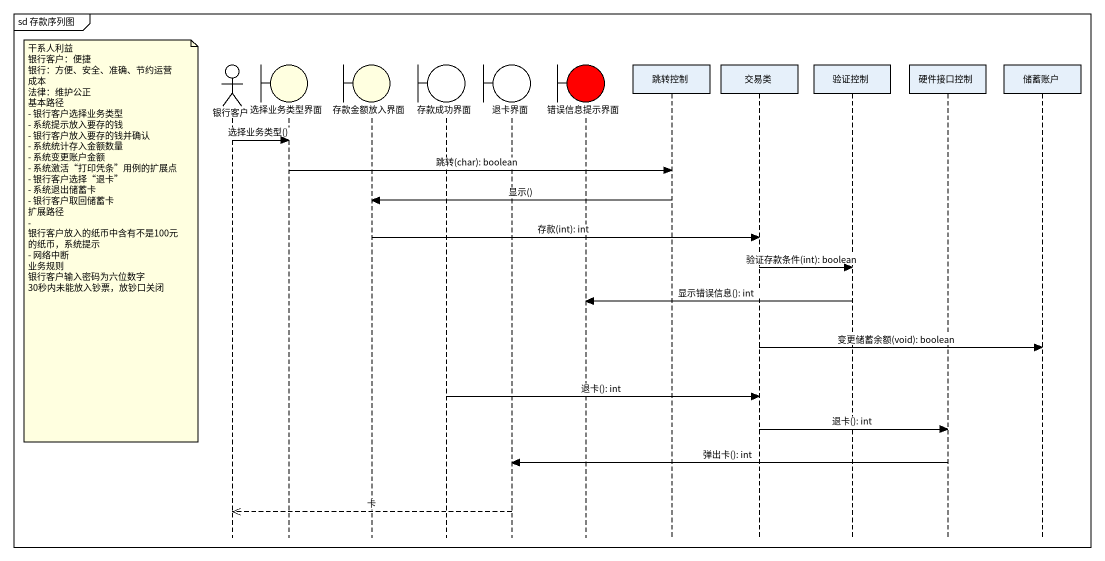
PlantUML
@startuml
mainframe sd 存款序列图
hide footbox
actor 银行客户
boundary 选择业务类型界面 #FFFFE0
boundary 存款金额放入界面 #FFFFE0
boundary 存款成功界面
boundary 退卡界面
boundary 错误信息提示界面 #FF0000
participant 跳转控制
participant 交易类
participant 验证控制
participant 硬件接口控制
participant 储蓄账户

银行客户 -> 选择业务类型界面 : 选择业务类型()
选择业务类型界面 -> 跳转控制 : 跳转(char): boolean
跳转控制 -> 存款金额放入界面 : 显示()
存款金额放入界面 -> 交易类 : 存款(int): int
note left of 银行客户
  干系人利益
  银行客户：便捷
  银行：方便、安全、准确、节约运营成本
  法律：维护公正
  基本路径
  - 银行客户选择业务类型
  - 系统提示放入要存的钱
  - 银行客户放入要存的钱并确认
  - 系统统计存入金额数量
  - 系统变更账户金额
  - 系统激活“打印凭条”用例的扩展点
  - 银行客户选择“退卡”
  - 系统退出储蓄卡
  - 银行客户取回储蓄卡
  扩展路径
  - 银行客户放入的纸币中含有不是100元的纸币，系统提示
  - 网络中断
  业务规则
  银行客户输入密码为六位数字
  30秒内未能放入钞票，放钞口关闭
end note
交易类 -> 验证控制 : 验证存款条件(int): boolean
验证控制 -> 错误信息提示界面 : 显示错误信息(): int
交易类 -> 储蓄账户 : 变更储蓄余额(void): boolean
存款成功界面 -> 交易类 : 退卡(): int
交易类 -> 硬件接口控制 : 退卡(): int
硬件接口控制 -> 退卡界面 : 弹出卡(): int
退卡界面 -->> 银行客户 : 卡
@enduml
